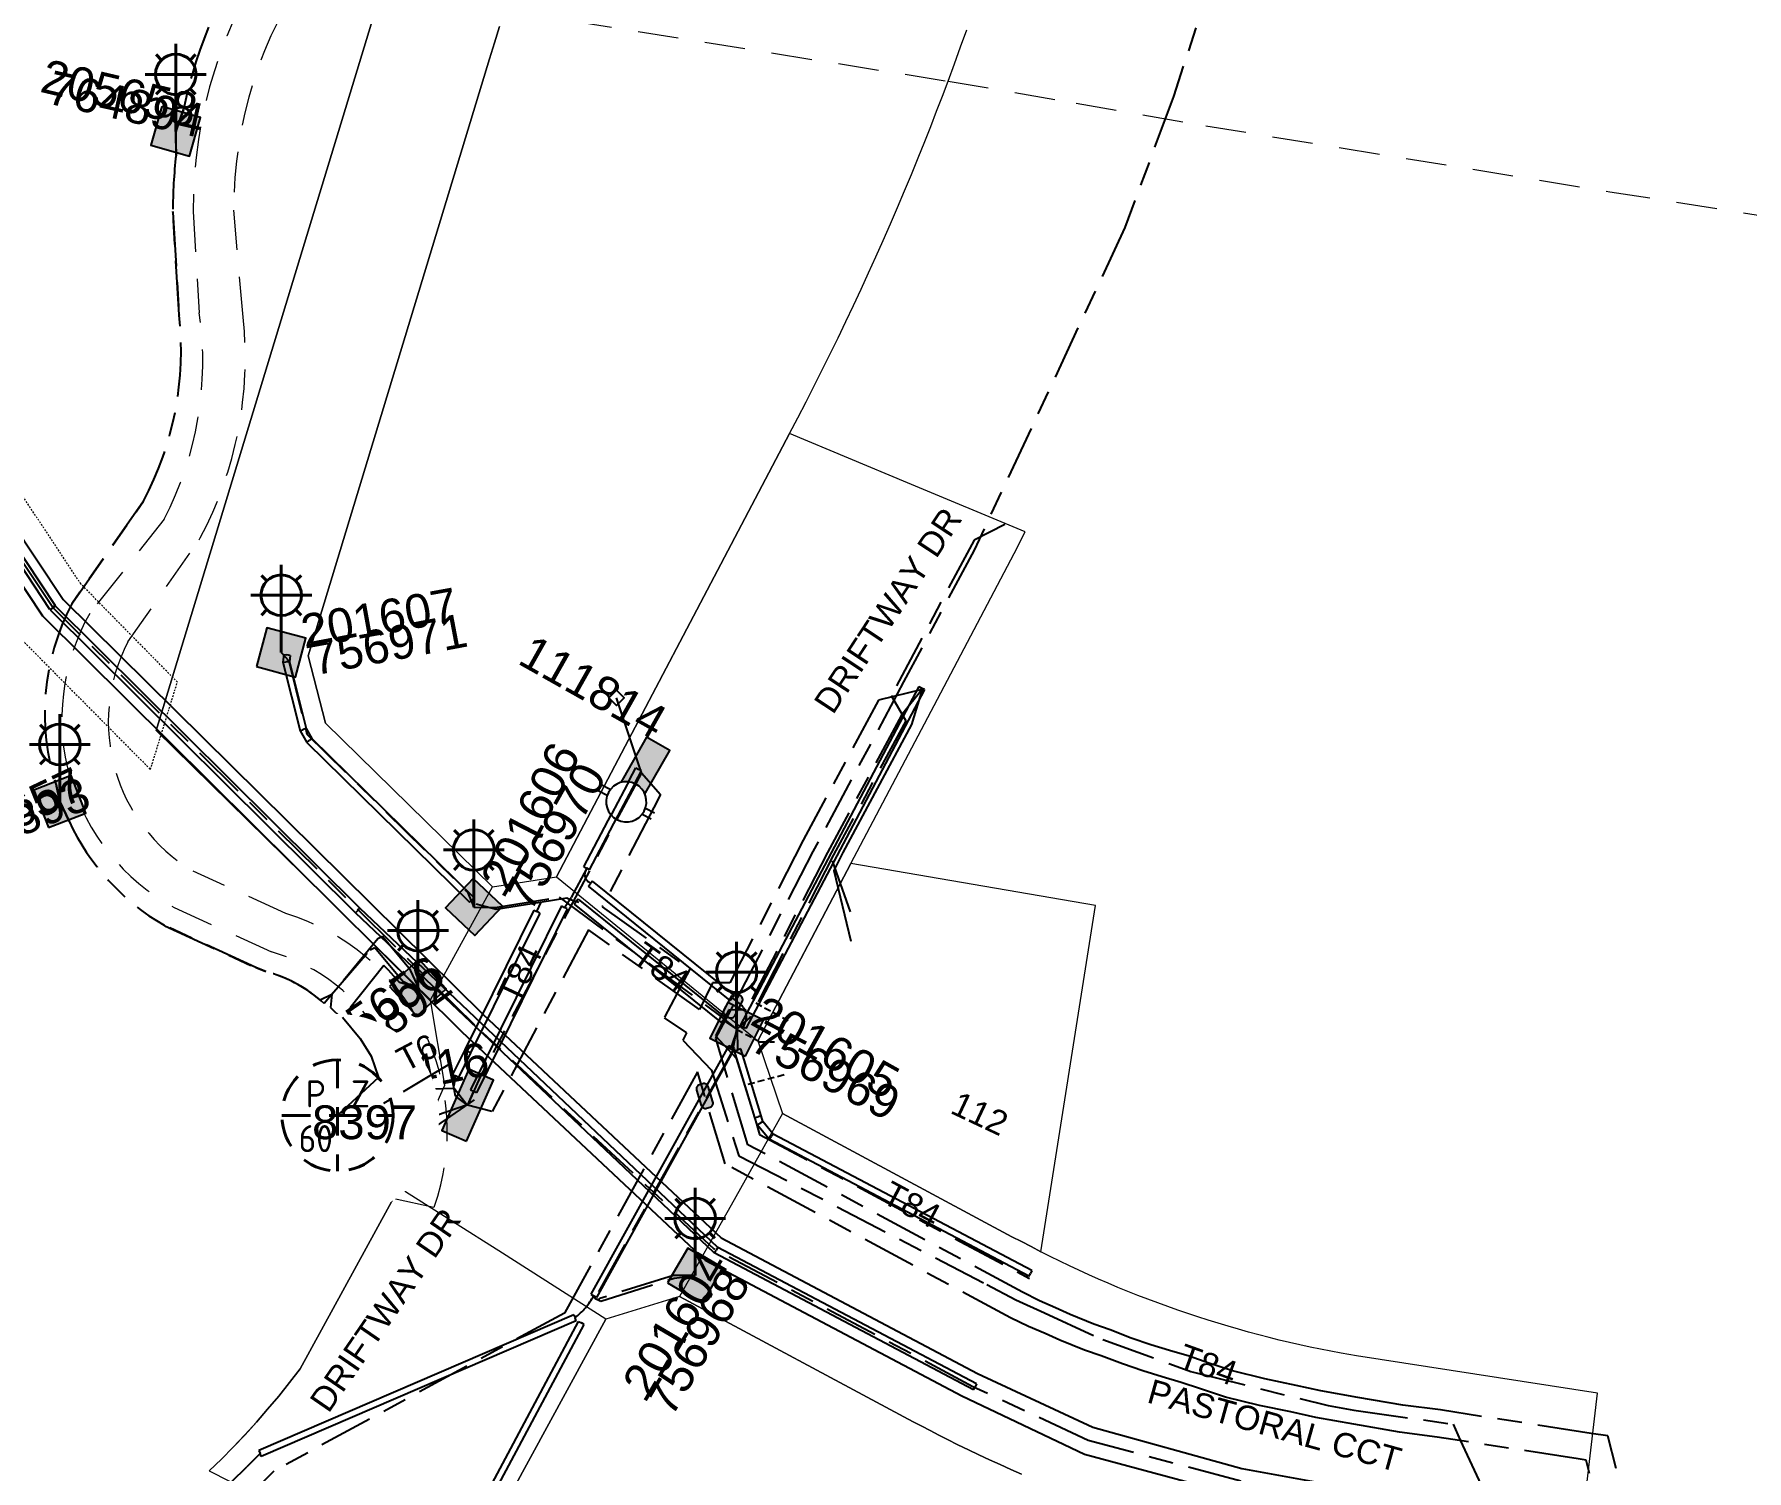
# Model space of a CAD drawing. Header units: metres. Extents: x 307322 to 308805, y 6255611 to 6257083.
# Drawn here: x 308551.3 to 308677.9, y 6256246.1 to 6256352.3 of the extents above; entities that cross this region are included whole.
import ezdxf
from ezdxf.enums import TextEntityAlignment as Align

# ---------------------------------------------------------------- set-up
doc = ezdxf.new("R2010")
doc.units = ezdxf.units.M
for name, pattern in [('Cable Exist UG', [8.2, 4, -1.2, 1.8, -1.2]), ('Dash', [5, 3, -2]), ('DASHED', [0.75, 0.5, -0.25]), ('HIDDEN', [0.375, 0.25, -0.125]), ('HIDDEN2', [0.1875, 0.125, -0.0625])]:
    doc.linetypes.add(name, pattern=pattern)
doc.layers.get('0').update_dxf_attribs({"color": 6})
for name, color, linetype in [('_User_LV_Exist', 7, 'Continuous'), ('Duct_SP_EXT', 7, 'Continuous'), ('Equip_HV_EXT', 7, 'Continuous'), ('Equip_LV_EXT', 7, 'Continuous'), ('Equip_SL_EXT', 7, 'Continuous'), ('Equip_SP_SL_EXT', 7, 'Continuous'), ('Mains_HV_EXT', 7, 'Continuous'), ('Mains_LV_EXT', 7, 'Continuous'), ('Mains_LV_SL_EXT', 7, 'Continuous'), ('Mains_SL_EXT', 7, 'Continuous'), ('Mains_TR_EXT', 7, 'Continuous'), ('Services_SP_EXT', 7, 'Continuous'), ('SupportsUG_SP_LV_EXT', 7, 'Continuous'), ('SupportsUG_SP_LV_SL_EXT', 7, 'Continuous'), ('Trench_SP_EXT', 7, 'Continuous')]:
    doc.layers.add(name, color=color, linetype=linetype)
for name, color, linetype, lineweight in [('Cadastre Buildings_SP_EXT', 9, 'Continuous', 5), ('Cadastre Developer_SP_EXT', 9, 'Continuous', 5), ('Cadastre Easements_SP_EXT', 9, 'Continuous', 5), ('Cadastre Land Parcels_SP_EXT', 9, 'Continuous', 5), ('Cadastre Other Property_SP_EXT', 9, 'HIDDEN', 5), ('Cadastre Roads_SP_EXT', 9, 'Continuous', 5)]:
    doc.layers.add(name, color=color, linetype=linetype, lineweight=lineweight)
doc.layers.add('UNKNOWN_FEATURES', color=1, linetype='DASHED', plot=False)
doc.styles.add('COLUMN_LABEL', font='arial.ttf')
doc.styles.add('iecARIAL', font='arial.ttf', dxfattribs={"height": 2})
doc.styles.add('IESYMBOL1', font='isocp.shx')
doc.styles.add('POLE_LABEL', font='arial.ttf')
doc.styles.add('SLCP_LABEL', font='arial.ttf', dxfattribs={"height": 3.5})
doc.styles.get("Standard").update_dxf_attribs({"font": 'arial.ttf'})
doc.linetypes.add('Cable E UG', pattern='A,6,-0.5,["E",Standard,S=1.7,R=0,X=0.5,Y=-1],-2.9', length=9.4)
doc.linetypes.add('Cable P UG', pattern='A,6,-0.5,["P",Standard,S=1.7,R=0,X=0.5,Y=-1],-2.9', length=9.4)

# ---------------------------------------------------------------- blocks, each defined once
blk = doc.blocks.new('COLUMN_EXT')
blk.add_hatch(color=256).paths.add_polyline_path([(-1.49, 1.48), (-1.49, -1.49), (1.48, -1.49), (1.48, 1.48)])
blk.add_lwpolyline([(-1.49, -1.49), (1.48, -1.49), (1.48, 1.48), (-1.49, 1.48)], close=True)
for tag, height, style, flags, p in [('ASSET_NUM', 2.5, 'COLUMN_LABEL', 8, (2, 2)), ('STRUCTURE_PLANT_NUMBER', 0.2, 'POLE_LABEL', 9, (1.81, 0.03)), ('STREET_CODE', 0.2, 'COLUMN_LABEL', 9, (1.81, -0.2))]:
    blk.add_attdef(tag, text='', height=height, dxfattribs=dict(style=style, flags=flags)).set_placement(p, align=Align.MIDDLE_LEFT)
at = {"flags": 9}
for tag, p in [('COLUMN_TYPE', (1.81, -0.4)), ('OWNED_BY', (1.81, -0.6)), ('STATE', (1.81, -0.8)), ('USAGE', (1.81, -1)), ('LEGEND', (1.81, -1.2)), ('STREETNAME', (1.81, -1.6)), ('SUBURB', (1.81, -1.8)), ('LOCATION', (1.81, -1.4)), ('NOTES', (1.81, -2))]:
    blk.add_attdef(tag, text='', height=0.2, dxfattribs=at).set_placement(p, align=Align.MIDDLE_LEFT)
at = {"flags": 1}
blk.add_attdef('Z', (1.81, -2.35), '', height=0.2, dxfattribs=at)
blk = doc.blocks.new('PILLAR_EXT')
blk.add_hatch(color=256).paths.add_polyline_path([(-2.475, 0.99), (-2.475, -0.99), (2.475, -0.99), (2.475, 0.99)])
blk.add_lwpolyline([(-2.475, -0.99), (2.475, -0.99), (2.475, 0.99), (-2.475, 0.99)], close=True)
at = {"style": 'iecARIAL', "flags": 8}
blk.add_attdef('ASSET_NUM', (1.5, 3.5), '', height=2.5, dxfattribs=at)
for tag, p, flags in [('OWNED_BY', (0, -0.2), 9), ('STATE', (0, -0.4), 9), ('SUPPORT_TYPE', (0, -0.6), 9), ('USAGE', (0, -0.8), 9), ('LEGEND', (0, -1), 9), ('LOCATION', (0, -1.2), 9), ('NOTES', (0, -1.4), 9), ('STREETNAME', (0, -1.8), 9), ('SUBURB', (0, -2), 1), ('PARENT', (0, -1.6), 9)]:
    blk.add_attdef(tag, p, '', height=0.2, dxfattribs=dict(flags=flags))
blk = doc.blocks.new('SL_LANTERN_EXT')
at = {"lineweight": 40}
for p, q in [((0, 1.97), (0, 6.47)), ((-1.46, 5.68), (-1.06, 5.28)), ((1.46, 5.68), (1.06, 5.28)), ((-2.25, 4.22), (2.25, 4.22)), ((-1.46, 2.76), (-1.06, 3.16)), ((0, 0), (0, 2.72)), ((1.46, 2.76), (1.06, 3.16))]:
    blk.add_line(p, q, dxfattribs=at)
blk.add_circle((0, 4.22), 1.5, dxfattribs=at)
at = {"style": 'iecARIAL', "flags": 8}
blk.add_attdef('ASSET_NUM', (1.5, 1.5), '', height=2.5, dxfattribs=at)
for tag, p, height, flags in [('CONSTRUCTED_VOLTAGE', (0.98, -0.65), 0.2, 9), ('CONTROL_TYPE', (0.98, -0.85), 0.2, 9), ('LANTERN_PURPOSE', (0.98, -1.05), 0.2, 9), ('LANTERN_TYPE', (0.98, -1.25), 0.2, 9), ('NO_PHASES', (0.98, -1.45), 0.2, 9), ('LNUMBER', (2.18, -3.25), 2.5, 8), ('OPERATING_VOLTAGE', (0.98, -1.65), 0.2, 9), ('ORIENTATION', (0.98, -1.85), 0.2, 9), ('OWNED_BY', (0.98, -2.05), 0.2, 9), ('STATE', (0.98, -2.25), 0.2, 9), ('USAGE', (0.98, -2.45), 0.2, 9), ('CEXIST', (0.98, -2.65), 0.2, 9), ('CNEW', (0.98, -2.85), 0.2, 9), ('CNUMBER', (0.98, -3.05), 0.2, 9), ('CREMOVE', (0.98, -3.25), 0.2, 9), ('CREPLACE', (0.98, -3.45), 0.2, 9), ('LKINGHEIGHT', (0.98, -3.65), 0.2, 9), ('LBRACKET', (0.98, -3.85), 0.2, 9), ('LBRACKETVOCAB', (0.98, -4.05), 0.2, 9), ('LCATEGORY', (0.98, -4.25), 0.2, 9), ('LCHARGE1', (0.98, -4.45), 0.2, 9), ('LCHARGE1PERCENT', (0.98, -4.65), 0.2, 9), ('LCHARGE2', (0.98, -4.85), 0.2, 9), ('LCHARGE2PERCENT', (0.98, -5.05), 0.2, 9), ('LCHARGE3', (0.98, -5.25), 0.2, 9), ('LCHARGE3PERCENT', (0.98, -5.45), 0.2, 9), ('LEXIST', (0.98, -5.65), 0.2, 9), ('LLAMP', (0.98, -5.85), 0.2, 9), ('LLAMPVOCAB', (0.98, -6.05), 0.2, 9), ('LMAST', (0.98, -6.25), 0.2, 9), ('LMASTVOCAB', (0.98, -6.45), 0.2, 9), ('LNEW', (0.98, -6.65), 0.2, 9), ('LANTNUMBER', (0.98, -6.85), 0.2, 9), ('LOUTREACH', (0.98, -7.25), 0.2, 9), ('LOUTREACHVOCAB', (0.98, -7.45), 0.2, 9), ('LRATECODE', (0.98, -7.65), 0.2, 9), ('LREMOVE', (0.98, -7.85), 0.2, 9), ('LREPLACE', (0.98, -8.05), 0.2, 9), ('LTYPE', (0.98, -8.25), 0.2, 9), ('LTYPEVOCAB', (0.98, -8.45), 0.2, 9), ('LEGEND', (0.98, -8.65), 0.2, 9), ('LOCATION', (0.98, -8.85), 0.2, 9), ('NOTES', (0.98, -9.05), 0.2, 9), ('STREETNAME', (0.98, -9.25), 0.2, 9), ('SUBURB', (0.98, -9.45), 0.2, 1)]:
    blk.add_attdef(tag, p, '', height=height, dxfattribs=dict(flags=flags))
blk = doc.blocks.new('CCP_EXT')
at = {"flags": 9}
for tag, p in [('STATE', (0, -1.8)), ('LEGEND', (0, -1.4)), ('LIFE_SUPPORT', (0, -1.6)), ('NOTES', (0, -2))]:
    blk.add_attdef(tag, text='', height=0.2, dxfattribs=at).set_placement(p, align=Align.MIDDLE_LEFT)
blk.add_wipeout([(0, 0.57), (0.57, 0), (0, -0.57), (-0.57, 0)])
blk.add_lwpolyline([(-0.57, 0), (0, 0.57), (0.57, 0), (0, -0.57), (-0.57, 0)])
at = {"flags": 1}
blk.add_attdef('Z', (0, 0), '', height=0.2, dxfattribs=at)
at = {"flags": 9}
for tag, p in [('CCP_TYPE', (0, 0)), ('CONSTRUCTED_VOLTAGE', (0, -0.2)), ('OPERATING_VOLTAGE', (0, -0.6)), ('ORIENTATION', (0, -0.8)), ('OWNED_BY', (0, -1)), ('NO_PHASES', (0, -0.4)), ('USAGE', (0, -1.2))]:
    blk.add_attdef(tag, text='', height=0.2, dxfattribs=at).set_placement(p, align=Align.MIDDLE_LEFT)
blk = doc.blocks.new('HV_STJ_EXT')
h = blk.add_hatch(color=256)
edge = h.paths.add_edge_path()
edge.add_ellipse((-0.59, 0.13), major_axis=(0.226, 0.226), ratio=1, start_angle=45, end_angle=135)
edge.add_line((-0.91, 0.13), (-0.91, -0.13))
edge.add_ellipse((-0.59, -0.13), major_axis=(0.226, 0.226), ratio=1, start_angle=135, end_angle=225)
edge.add_line((-0.59, -0.45), (0.59, -0.45))
edge.add_ellipse((0.59, -0.13), major_axis=(-0.226, 0.226), ratio=1, start_angle=135, end_angle=225)
edge.add_line((0.91, -0.13), (0.91, 0.13))
edge.add_ellipse((0.59, 0.13), major_axis=(-0.226, 0.226), ratio=1, start_angle=225, end_angle=315)
edge.add_line((0.59, 0.45), (-0.59, 0.45))
blk.add_lwpolyline([(-0.91, 0.13), (-0.91, -0.13, 0.414214), (-0.59, -0.45), (0.59, -0.45, 0.414214), (0.91, -0.13), (0.91, 0.13, 0.414214), (0.59, 0.45), (-0.59, 0.45, 0.414214)], format="xyb", close=True)
for tag, flags, p in [('ORIENTATION', 9, (1.5, 0)), ('Z', 1, (1.5, -0.8)), ('USAGE', 9, (1.5, -0.2)), ('LEGEND', 9, (1.5, -0.4)), ('NOTES', 9, (1.5, -0.6))]:
    blk.add_attdef(tag, text='', height=0.2, dxfattribs=dict(flags=flags)).set_placement(p, align=Align.MIDDLE_LEFT)
blk = doc.blocks.new('LV_UG_LINKS_OPEN_EXT')
for p, q in [((-0.25, 1.47), (-0.25, 2.22)), ((0.25, 1.47), (0.25, 2.22)), ((-0.25, -1.47), (-0.25, -2.22)), ((0.25, -1.47), (0.25, -2.22))]:
    blk.add_line(p, q)
at = {"flags": 9}
for tag, p in [('ACTUAL_STATUS', (0, 0)), ('CONSTRUCTED_VOLTAGE', (0, -0.2)), ('OPERATING_VOLTAGE', (0, -0.6)), ('ORIENTATION', (0, -0.8)), ('STATE', (0, -1)), ('SWITCH_TYPE', (0, -1.2)), ('NO_PHASES', (0, -0.4)), ('USAGE', (0, -1.4)), ('NOTES', (0, -1.6))]:
    blk.add_attdef(tag, text='', height=0.2, dxfattribs=at).set_placement(p, align=Align.MIDDLE_LEFT)
at = {"flags": 1}
blk.add_attdef('Z', (0, 0), '', height=0.2, dxfattribs=at)
blk.add_wipeout([(-0.25, 1.47), (-0.43, 1.43), (-0.61, 1.36), (-0.77, 1.28), (-0.93, 1.17), (-1.07, 1.05), (-1.19, 0.9), (-1.29, 0.75), (-1.38, 0.58), (-1.44, 0.4), (-1.48, 0.22), (-1.49, 0.03), (-1.49, -0.16), (-1.45, -0.34), (-1.4, -0.52), (-1.32, -0.69), (-1.23, -0.85), (-1.11, -1), (-0.98, -1.13), (-0.83, -1.24), (-0.66, -1.34), (-0.49, -1.41), (-0.31, -1.46), (-0.13, -1.49), (0.06, -1.49), (0.25, -1.47), (0.43, -1.43), (0.61, -1.36), (0.77, -1.28), (0.93, -1.17), (1.07, -1.05), (1.19, -0.9), (1.29, -0.75), (1.38, -0.58), (1.44, -0.4), (1.48, -0.22), (1.49, -0.03), (1.49, 0.16), (1.45, 0.34), (1.4, 0.52), (1.32, 0.69), (1.23, 0.85), (1.11, 1), (0.98, 1.13), (0.83, 1.24), (0.66, 1.34), (0.49, 1.41), (0.31, 1.46), (0.13, 1.49), (-0.06, 1.49)])
blk.add_lwpolyline([(0, -1.49, 1), (0, 1.49, 1)], format="xyb", close=True)
blk = doc.blocks.new('SLCP_ZELL_EXT')
blk.add_wipeout([(-0.24, 7.5), (-0.71, 7.47), (-1.17, 7.41), (-1.64, 7.32), (-2.09, 7.21), (-2.54, 7.06), (-2.98, 6.89), (-3.41, 6.69), (-3.82, 6.46), (-4.22, 6.21), (-4.6, 5.93), (-4.96, 5.63), (-5.31, 5.31), (-5.63, 4.96), (-5.93, 4.6), (-6.21, 4.22), (-6.46, 3.82), (-6.69, 3.41), (-6.89, 2.98), (-7.06, 2.54), (-7.21, 2.09), (-7.32, 1.64), (-7.41, 1.17), (-7.47, 0.71), (-7.5, 0.24), (-7.5, -0.24), (-7.47, -0.71), (-7.41, -1.17), (-7.32, -1.64), (-7.21, -2.09), (-7.06, -2.54), (-6.89, -2.98), (-6.69, -3.41), (-6.46, -3.82), (-6.21, -4.22), (-5.93, -4.6), (-5.63, -4.96), (-5.31, -5.31), (-4.96, -5.63), (-4.6, -5.93), (-4.22, -6.21), (-3.82, -6.46), (-3.41, -6.69), (-2.98, -6.89), (-2.54, -7.06), (-2.09, -7.21), (-1.64, -7.32), (-1.17, -7.41), (-0.71, -7.47), (-0.24, -7.5), (0.24, -7.5), (0.71, -7.47), (1.17, -7.41), (1.64, -7.32), (2.09, -7.21), (2.54, -7.06), (2.98, -6.89), (3.41, -6.69), (3.82, -6.46), (4.22, -6.21), (4.6, -5.93), (4.96, -5.63), (5.31, -5.31), (5.63, -4.96), (5.93, -4.6), (6.21, -4.22), (6.46, -3.82), (6.69, -3.41), (6.89, -2.98), (7.06, -2.54), (7.21, -2.09), (7.32, -1.64), (7.41, -1.17), (7.47, -0.71), (7.5, -0.24), (7.5, 0.24), (7.47, 0.71), (7.41, 1.17), (7.32, 1.64), (7.21, 2.09), (7.06, 2.54), (6.89, 2.98), (6.69, 3.41), (6.46, 3.82), (6.21, 4.22), (5.93, 4.6), (5.63, 4.96), (5.31, 5.31), (4.96, 5.63), (4.6, 5.93), (4.22, 6.21), (3.82, 6.46), (3.41, 6.69), (2.98, 6.89), (2.54, 7.06), (2.09, 7.21), (1.64, 7.32), (1.17, 7.41), (0.71, 7.47), (0.24, 7.5)])
at = {"linetype": 'Dash', "lineweight": 40, "ltscale": 0.7}
for p, q in [((0, 4.11), (0, -4.11)), ((-4.11, 0), (4.11, 0))]:
    blk.add_line(p, q, dxfattribs=at)
blk.add_circle((0, 0), 4.11, dxfattribs=at)
at = {"lineweight": 40, "style": 'IESYMBOL1'}
for s, p in [('P', (-1.6, 0)), ('Z', (1.7, 0)), ('60', (-1.61, -3.31))]:
    blk.add_text(s, height=2, dxfattribs=at).set_placement(p, align=Align.BOTTOM_CENTER)
at = {"style": 'SLCP_LABEL'}
for tag, height, flags, p in [('ASSET_NUM', 2.5, 8, (2, 2)), ('STREET_CODE', 0.2, 9, (0, -0.2))]:
    blk.add_attdef(tag, text='', height=height, dxfattribs=dict(at, flags=flags)).set_placement(p, align=Align.MIDDLE_LEFT)
at = {"flags": 1}
blk.add_attdef('Z', (0, 0), '', height=0.2, dxfattribs=at)
at = {"flags": 9}
for tag, p in [('CONSTRUCTED_VOLTAGE', (0, -0.4)), ('CONTROL_TYPE', (0, -0.6)), ('OPERATING_VOLTAGE', (0, -1)), ('ORIENTATION', (0, -1.2)), ('NO_PHASES', (0, -0.8)), ('OWNED_BY', (0, -1.4)), ('STATE', (0, -2)), ('USAGE', (0, -1.6)), ('LOCATION', (0, -1.8)), ('NOTES', (0, -2.2))]:
    blk.add_attdef(tag, text='', height=0.2, dxfattribs=at).set_placement(p, align=Align.MIDDLE_LEFT)

msp = doc.modelspace()

# ---------------------------------------------------------------- linework, layer by layer
at = {"layer": 'Cadastre Buildings_SP_EXT', "linetype": 'Continuous'}
msp.add_lwpolyline([(308624.3, 6256245.83), (308623.5, 6256246.18), (308622.71, 6256246.53), (308621.93, 6256246.89), (308621.14, 6256247.25), (308620.36, 6256247.62), (308619.59, 6256248), (308618.82, 6256248.39), (308618.18, 6256248.71), (308617.54, 6256249.04), (308616.91, 6256249.37), (308616.28, 6256249.7), (308599.01, 6256258.97), (308593.55, 6256257.29), (308582.42, 6256236.84)], dxfattribs=at)
at = {"layer": 'Cadastre Easements_SP_EXT', "linetype": 'Dash'}
msp.add_lwpolyline([(308508.83, 6256366.25), (308577.03, 6256355.45), (308581.55, 6256354.7), (308586.07, 6256354.06), (308618.86, 6256348.81), (308628.34, 6256347.19), (308637.92, 6256345.51), (308667.79, 6256340.64), (308677.67, 6256339.08), (308800.51, 6256319.74), (308804.53, 6256337.33), (308804.53, 6256337.33), (308764.61, 6256343.57), (308736.06, 6256348.01), (308715.67, 6256351.18), (308683.28, 6256356.28), (308670.39, 6256358.15), (308643.28, 6256362.25), (308633.78, 6256363.89), (308624.38, 6256365.43), (308591.56, 6256370.47), (308586.97, 6256371.09), (308582.4, 6256371.82), (308461.19, 6256390.21)], dxfattribs=at)
at = {"layer": 'Cadastre Land Parcels_SP_EXT', "linetype": 'Continuous'}
msp.add_lwpolyline([(308564.24, 6256246.07), (308565.13, 6256246.94), (308566.01, 6256247.83), (308566.87, 6256248.74), (308567.72, 6256249.67), (308568.55, 6256250.63), (308569.37, 6256251.6), (308570.17, 6256252.59), (308570.95, 6256253.6), (308578.28, 6256267), (308581.65, 6256274.58), (308580.6, 6256280.9), (308560.31, 6256300.81), (308576.2, 6256353.02)], dxfattribs=at)
msp.add_lwpolyline([(308629.75, 6256287.87), (308611.68, 6256290.96), (308604.8, 6256277.87), (308606.63, 6256272.48), (308623.58, 6256263.37), (308624.29, 6256263.02), (308625, 6256262.65), (308625.71, 6256262.27), (308629.75, 6256287.87)], close=True, dxfattribs=at)
at = {"layer": 'Cadastre Other Property_SP_EXT', "linetype": 'HIDDEN2'}
msp.add_lwpolyline([(308509.27, 6256366.01), (308509.81, 6256365.66), (308509.81, 6256365.66, -0.111024), (308515.68, 6256359.78), (308515.68, 6256359.78), (308550.1, 6256307.79), (308559.89, 6256297.92), (308561.88, 6256304.38), (308554.75, 6256311.63), (308520.09, 6256363.99), (308520.09, 6256363.99, 0.075203), (308512.49, 6256371.14), (308512.49, 6256371.14), (308509.27, 6256366.01)], format="xyb", close=True, dxfattribs=at)
at = {"layer": 'Cadastre Roads_SP_EXT', "linetype": 'Continuous'}
for points in [[(308576.2, 6256353.02), (308560.31, 6256300.81), (308580.6, 6256280.9), (308582.89, 6256285.07), (308585.18, 6256289.25), (308572.84, 6256301.35), (308571.56, 6256306.32), (308584.95, 6256350.45), (308585.32, 6256351.65), (308585.69, 6256352.86)], [(308665.08, 6256236.43), (308666.87, 6256251.8), (308666.87, 6256251.8), (308657.81, 6256253.21), (308649.05, 6256254.58), (308648.49, 6256254.67), (308647.93, 6256254.77), (308647.16, 6256254.91), (308646.4, 6256255.06), (308645.63, 6256255.22), (308644.87, 6256255.39), (308644.11, 6256255.56), (308643.35, 6256255.74), (308642.59, 6256255.93), (308641.83, 6256256.13), (308641.08, 6256256.33), (308640.33, 6256256.54), (308639.58, 6256256.76), (308638.83, 6256256.98), (308638.08, 6256257.21), (308637.33, 6256257.45), (308636.59, 6256257.7), (308635.84, 6256257.95), (308635.1, 6256258.21), (308634.36, 6256258.48), (308633.62, 6256258.76), (308632.88, 6256259.04), (308632.15, 6256259.34), (308631.42, 6256259.63), (308630.7, 6256259.94), (308629.98, 6256260.25), (308629.26, 6256260.57), (308628.54, 6256260.9), (308627.83, 6256261.23), (308627.12, 6256261.57), (308626.41, 6256261.92), (308625.71, 6256262.27), (308625, 6256262.65), (308624.29, 6256263.02), (308623.58, 6256263.37), (308606.63, 6256272.48), (308602.82, 6256265.72), (308599.01, 6256258.97), (308616.28, 6256249.7), (308616.91, 6256249.37), (308617.54, 6256249.04), (308618.18, 6256248.71), (308618.82, 6256248.39), (308619.59, 6256248), (308620.36, 6256247.62), (308621.14, 6256247.25), (308621.93, 6256246.89), (308622.71, 6256246.53), (308623.5, 6256246.18), (308624.3, 6256245.83)]]:
    msp.add_lwpolyline(points, dxfattribs=at)
msp.add_lwpolyline([(308564.24, 6256246.07), (308573.2, 6256241.52), (308573.33, 6256241.45), (308582.42, 6256236.84), (308593.55, 6256257.29), (308585.91, 6256262.15), (308578.28, 6256267), (308570.95, 6256253.6), (308570.17, 6256252.59), (308569.37, 6256251.6), (308568.55, 6256250.63), (308567.72, 6256249.67), (308566.88, 6256248.74), (308566.01, 6256247.83), (308565.13, 6256246.94), (308564.24, 6256246.07)], close=True, dxfattribs=at)
at = {"layer": 'Duct_SP_EXT'}
for p, q in [((308552.86, 6256310.01), (308525.66, 6256351.14)), ((308552.46, 6256309.74), (308525.26, 6256350.87)), ((308552.46, 6256309.74), (308552.66, 6256309.88)), ((308552.49, 6256309.71), (308552.66, 6256309.88)), ((308575.04, 6256287.32), (308552.49, 6256309.71)), ((308552.83, 6256310.05), (308552.66, 6256309.88)), ((308552.86, 6256310.01), (308552.66, 6256309.88)), ((308575.37, 6256287.67), (308552.83, 6256310.05)), ((308569.74, 6256306.42), (308569.67, 6256305.86)), ((308569.67, 6256305.86), (308569.91, 6256305.88)), ((308569.67, 6256305.86), (308570.95, 6256300.77)), ((308569.74, 6256306.42), (308569.98, 6256306.39)), ((308570.16, 6256305.89), (308569.91, 6256305.88)), ((308570.22, 6256306.36), (308569.98, 6256306.39)), ((308570.22, 6256306.36), (308570.16, 6256305.89)), ((308570.16, 6256305.89), (308571.4, 6256300.96)), ((308616.69, 6256304.05), (308603.49, 6256279)), ((308616.69, 6256304.05), (308616.9, 6256303.94)), ((308617.11, 6256303.83), (308603.92, 6256278.77)), ((308617.11, 6256303.83), (308616.9, 6256303.94)), ((308570.95, 6256300.77), (308571.17, 6256300.87)), ((308570.95, 6256300.77), (308571.44, 6256299.92)), ((308571.4, 6256300.96), (308571.17, 6256300.87)), ((308571.4, 6256300.96), (308571.82, 6256300.22)), ((308571.44, 6256299.92), (308571.63, 6256300.07)), ((308571.44, 6256299.92), (308583.49, 6256288.1)), ((308571.82, 6256300.22), (308571.63, 6256300.07)), ((308571.82, 6256300.22), (308583.83, 6256288.44)), ((308591.93, 6256290.73), (308592.15, 6256290.62)), ((308592.36, 6256290.51), (308592.15, 6256290.62)), ((308592.28, 6256289.29), (308592.43, 6256289.48)), ((308602.76, 6256280.84), (308592.28, 6256289.29)), ((308592.58, 6256289.67), (308592.43, 6256289.48)), ((308603.06, 6256281.22), (308592.58, 6256289.67)), ((308575.37, 6256287.67), (308575.21, 6256287.49)), ((308583.49, 6256288.1), (308583.66, 6256288.27)), ((308590.28, 6256287.83), (308583.56, 6256274.23)), ((308583.83, 6256288.44), (308583.66, 6256288.27)), ((308590.71, 6256287.61), (308583.99, 6256274.02)), ((308590.28, 6256287.83), (308590.5, 6256287.72)), ((308590.71, 6256287.61), (308590.5, 6256287.72)), ((308591.21, 6256287.97), (308591.36, 6256288.16)), ((308591.21, 6256287.97), (308602.08, 6256279.21)), ((308591.51, 6256288.34), (308591.36, 6256288.16)), ((308591.51, 6256288.34), (308602.38, 6256279.59)), ((308575.04, 6256287.32), (308575.21, 6256287.49)), ((308588.24, 6256287.52), (308583.13, 6256277.19)), ((308588.67, 6256287.31), (308583.56, 6256276.97)), ((308588.24, 6256287.52), (308588.45, 6256287.42)), ((308588.67, 6256287.31), (308588.45, 6256287.42)), ((308602.76, 6256280.84), (308602.91, 6256281.03)), ((308603.06, 6256281.22), (308602.91, 6256281.03)), ((308602.08, 6256279.21), (308602.23, 6256279.4)), ((308602.38, 6256279.59), (308602.23, 6256279.4)), ((308603.49, 6256279), (308603.7, 6256278.89)), ((308603.92, 6256278.77), (308603.7, 6256278.89)), ((308602.65, 6256277.52), (308592.44, 6256259.12)), ((308602.65, 6256277.52), (308602.86, 6256277.4)), ((308583.13, 6256277.19), (308582.23, 6256275.37)), ((308583.56, 6256276.97), (308582.66, 6256275.16)), ((308583.13, 6256277.19), (308583.34, 6256277.08)), ((308583.56, 6256276.97), (308583.34, 6256277.08)), ((308603.07, 6256277.29), (308592.86, 6256258.89)), ((308603.07, 6256277.29), (308602.86, 6256277.4)), ((308603.08, 6256277.13), (308603.31, 6256277.2)), ((308604.58, 6256272.18), (308603.08, 6256277.13)), ((308603.54, 6256277.27), (308603.31, 6256277.2)), ((308605.04, 6256272.32), (308603.54, 6256277.27)), ((308582.23, 6256275.37), (308582.44, 6256275.27)), ((308582.66, 6256275.16), (308582.44, 6256275.27)), ((308583.56, 6256274.23), (308583.78, 6256274.13)), ((308583.99, 6256274.02), (308583.78, 6256274.13)), ((308604.58, 6256272.18), (308604.81, 6256272.25)), ((308604.74, 6256271.66), (308604.58, 6256272.18)), ((308604.74, 6256271.66), (308604.96, 6256271.78)), ((308605.63, 6256270.58), (308604.74, 6256271.66)), ((308605.04, 6256272.32), (308604.81, 6256272.25)), ((308605.17, 6256271.89), (308604.96, 6256271.78)), ((308605.17, 6256271.89), (308605.04, 6256272.32)), ((308605.94, 6256270.96), (308605.17, 6256271.89)), ((308605.63, 6256270.58), (308605.79, 6256270.77)), ((308624.84, 6256260.45), (308605.63, 6256270.58)), ((308605.94, 6256270.96), (308605.79, 6256270.77)), ((308625.06, 6256260.87), (308605.94, 6256270.96)), ((308601.57, 6256262.19), (308601.71, 6256262.38)), ((308601.85, 6256262.58), (308601.71, 6256262.38)), ((308620.97, 6256252.49), (308601.85, 6256262.58)), ((308620.75, 6256252.06), (308601.57, 6256262.19)), ((308624.84, 6256260.45), (308624.95, 6256260.66)), ((308625.06, 6256260.87), (308624.95, 6256260.66)), ((308592.44, 6256259.12), (308592.65, 6256259.01)), ((308592.86, 6256258.89), (308592.65, 6256259.01)), ((308591.18, 6256257.61), (308567.89, 6256247.58)), ((308591.18, 6256257.61), (308591.28, 6256257.39)), ((308591.37, 6256257.17), (308591.28, 6256257.39)), ((308591.37, 6256257.17), (308568.08, 6256247.14)), ((308581.85, 6256238.98), (308591.54, 6256257.11)), ((308582.27, 6256238.75), (308591.96, 6256256.89)), ((308591.54, 6256257.11), (308591.75, 6256257)), ((308591.96, 6256256.89), (308591.75, 6256257)), ((308620.75, 6256252.06), (308620.86, 6256252.27)), ((308620.97, 6256252.49), (308620.86, 6256252.27)), ((308567.89, 6256247.58), (308567.99, 6256247.36)), ((308568.08, 6256247.14), (308567.99, 6256247.36))]:
    msp.add_line(p, q, dxfattribs=at)
at = {"layer": 'Mains_HV_EXT', "linetype": 'Cable Exist UG'}
for points in [[(308645.27, 6256441.95), (308645.99, 6256437.26), (308645.99, 6256437.26), (308647.29, 6256428.4), (308648.02, 6256423.05), (308648.45, 6256417.67), (308648.51, 6256410.23), (308648.21, 6256404.41), (308647.57, 6256403.69), (308647.31, 6256402.16), (308647.99, 6256400.44), (308645.89, 6256387.13), (308643.38, 6256374.83), (308642.31, 6256370.41), (308642.31, 6256370.41), (308638.81, 6256357.7), (308635.52, 6256347.68), (308631.94, 6256337.99), (308620.79, 6256314.14), (308620.79, 6256314.14), (308615.57, 6256304.39), (308608.87, 6256291.87), (308602.97, 6256280.45)], [(308670.25, 6256238.3), (308667.64, 6256248.66), (308666.41, 6256248.83), (308666.41, 6256248.83), (308655.26, 6256250.57), (308652.49, 6256250.93), (308649.15, 6256251.5), (308646.41, 6256251.98), (308644.59, 6256252.39), (308642.28, 6256252.87), (308639.9, 6256253.46), (308638.14, 6256254.04), (308636.69, 6256254.54), (308635.23, 6256254.96), (308633.86, 6256255.39), (308632.41, 6256255.89), (308630.84, 6256256.49), (308629.64, 6256256.92), (308627.88, 6256257.63), (308626.81, 6256258.11), (308625.62, 6256258.65), (308624.37, 6256259.28), (308604.06, 6256270.18), (308602.06, 6256276.81), (308601.7, 6256278.05), (308602.97, 6256280.45)], [(308668.31, 6256237.92), (308666.03, 6256246.85), (308665.44, 6256246.95), (308655.03, 6256248.57), (308652.25, 6256248.94), (308648.86, 6256249.51), (308646.06, 6256250.01), (308644.21, 6256250.42), (308641.88, 6256250.9), (308639.37, 6256251.51), (308637.52, 6256252.12), (308636.1, 6256252.61), (308634.68, 6256253.02), (308633.27, 6256253.46), (308631.77, 6256253.97), (308630.18, 6256254.56), (308628.95, 6256255), (308627.13, 6256255.74), (308626.03, 6256256.22), (308624.82, 6256256.74), (308623.47, 6256257.37), (308602.37, 6256268.76), (308600.87, 6256273.78)]]:
    msp.add_lwpolyline(points, dxfattribs=at)
at = {"layer": 'Mains_LV_EXT', "linetype": 'Cable Exist UG'}
msp.add_lwpolyline([(308617.02, 6256303.93), (308615.43, 6256301.93), (308609.95, 6256291.79), (308603.94, 6256280.13), (308602.66, 6256280.14), (308601.66, 6256278.24), (308603.2, 6256276.59), (308604.92, 6256270.94), (308604.92, 6256270.94), (308624.87, 6256260.3)], dxfattribs=at)
at = {"layer": 'Mains_SL_EXT', "linetype": 'Cable Exist UG'}
for points in [[(308561.76, 6256345.09), (308562.32, 6256346.72), (308562.32, 6256346.72, -0.102461), (308568.11, 6256359.97), (308568.11, 6256359.97), (308573.5, 6256368.51), (308573.51, 6256368.52), (308573.51, 6256368.52, 0.130334), (308579.87, 6256387.6), (308579.87, 6256387.6), (308579.87, 6256387.66), (308580.09, 6256389.24), (308580.22, 6256390.74)], [(308553.19, 6256295.55), (308552.93, 6256296.68), (308552.93, 6256296.68, -0.203465), (308554.08, 6256310.17), (308554.08, 6256310.17), (308554.12, 6256310.25), (308559.37, 6256317.75), (308559.37, 6256317.75, 0.151082), (308562.01, 6256331.51), (308562.01, 6256331.51), (308562.01, 6256331.54), (308561.55, 6256339.13), (308561.55, 6256339.17), (308561.55, 6256339.17, -0.029379), (308561.78, 6256343.35), (308561.78, 6256343.35), (308561.76, 6256345.09)], [(308579.79, 6256281.66), (308579.11, 6256283.09), (308577.05, 6256285.57), (308576.7, 6256285.41), (308572.74, 6256280.62), (308572.74, 6256280.62, 0.12056), (308568.43, 6256282.98), (308568.43, 6256282.98), (308567.67, 6256283.27), (308560.96, 6256286.37), (308560.9, 6256286.4), (308560.9, 6256286.4, -0.154089), (308553.87, 6256294.11), (308553.87, 6256294.11), (308553.19, 6256295.55)]]:
    msp.add_lwpolyline(points, format="xyb", dxfattribs=at)
for points in [[(308623.06, 6256316.03), (308620.78, 6256314.87), (308620.78, 6256314.87), (308614.66, 6256303.38), (308615.74, 6256301.53), (308615.74, 6256301.53), (308610.4, 6256291.6), (308604.21, 6256279.58), (308603.23, 6256278.72)], [(308569.56, 6256306.58), (308570.11, 6256305.95), (308570.11, 6256305.95), (308571.46, 6256300.54), (308583.34, 6256288.84), (308583.8, 6256287.75)], [(308583.8, 6256287.75), (308585.38, 6256287.73), (308585.38, 6256287.73), (308590.11, 6256288.47), (308602.07, 6256279.65), (308603.23, 6256278.72)], [(308603.23, 6256278.72), (308602.93, 6256277.12), (308592.75, 6256258.84), (308593.18, 6256258.62), (308593.18, 6256258.62), (308598.61, 6256260.31), (308600.16, 6256260.51)]]:
    msp.add_lwpolyline(points, dxfattribs=at)
at = {"layer": 'Services_SP_EXT'}
msp.add_lwpolyline([(308616.95, 6256303.83), (308616.15, 6256301.25), (308616.15, 6256301.25), (308611.09, 6256291.79), (308610.41, 6256290.46), (308611.66, 6256285.22)], dxfattribs=at)
at = {"layer": 'Trench_SP_EXT', "linetype": 'Cable Exist UG'}
for points in [[(308580.22, 6256390.74), (308580.15, 6256389.93), (308580.15, 6256389.93), (308580.09, 6256389.24), (308579.87, 6256387.66), (308579.87, 6256387.6), (308579.87, 6256387.6, -0.130334), (308573.51, 6256368.52), (308573.51, 6256368.52), (308573.5, 6256368.51), (308568.11, 6256359.97), (308568.11, 6256359.97, 0.102462), (308562.32, 6256346.72), (308562.32, 6256346.72), (308562.08, 6256346.03), (308561.76, 6256345.09)], [(308561.76, 6256345.09), (308561.77, 6256344.25), (308561.77, 6256344.25), (308561.78, 6256343.35), (308561.78, 6256343.35, 0.029379), (308561.55, 6256339.17), (308561.55, 6256339.17), (308561.55, 6256339.13), (308562.01, 6256331.54), (308562.01, 6256331.51), (308562.01, 6256331.51, -0.151082), (308559.37, 6256317.75), (308559.37, 6256317.75), (308554.12, 6256310.25), (308554.08, 6256310.17), (308554.08, 6256310.17, 0.203466), (308552.93, 6256296.68), (308552.93, 6256296.68), (308553.02, 6256296.27), (308553.19, 6256295.55)], [(308553.19, 6256295.55), (308553.87, 6256294.11), (308553.87, 6256294.11, 0.154086), (308560.9, 6256286.4), (308560.9, 6256286.4), (308560.96, 6256286.37), (308567.67, 6256283.27), (308568.43, 6256282.98), (308568.43, 6256282.98, -0.111547), (308572.43, 6256280.89), (308572.43, 6256280.89), (308573.31, 6256281.31), (308576.13, 6256284.59), (308576.48, 6256284.75), (308578.54, 6256282.27), (308579.79, 6256281.66)], [(308592.15, 6256290.62), (308592.07, 6256290.47), (308592.07, 6256290.47, 0.358456), (308592.24, 6256289.63), (308592.24, 6256289.63), (308592.43, 6256289.48)], [(308602.91, 6256281.03), (308603.53, 6256280.53), (308603.53, 6256280.53, -0.35859), (308603.82, 6256279.11), (308603.82, 6256279.11), (308603.7, 6256278.89)], [(308600.16, 6256260.51), (308598.56, 6256260.51), (308598.56, 6256260.51), (308593.12, 6256258.81), (308593.12, 6256258.81, -0.56896), (308592.65, 6256259.01)], [(308591.28, 6256257.39, 0.105572), (308592.65, 6256259.01)], [(308567.99, 6256247.36), (308567.02, 6256246.36), (308567.02, 6256246.36, -0.114146), (308545.03, 6256232.58), (308545.03, 6256232.58), (308545.02, 6256232.57), (308545.02, 6256232.57, -0.009702), (308543.28, 6256232.02)]]:
    msp.add_lwpolyline(points, format="xyb", dxfattribs=at)
for points in [[(308592.15, 6256290.62), (308591, 6256288.45)], [(308611.64, 6256287.39), (308610.26, 6256291.34)], [(308588.71, 6256288.09), (308585.44, 6256287.57), (308583.97, 6256287.97)], [(308588.45, 6256287.42), (308588.78, 6256288.1)], [(308590.88, 6256288.32), (308590.68, 6256288.4), (308588.71, 6256288.09)], [(308590.5, 6256287.72), (308591, 6256288.45)], [(308591.57, 6256288.08), (308590.88, 6256288.32)], [(308602.23, 6256279.4), (308603.23, 6256278.72)], [(308602.86, 6256277.4), (308603.29, 6256278.69)], [(308603.31, 6256277.2), (308603.29, 6256278.69)], [(308582.44, 6256275.27), (308582.32, 6256274.53)], [(308583.78, 6256274.13), (308583.33, 6256273.13)]]:
    msp.add_lwpolyline(points, dxfattribs=at)
at = {"layer": 'UNKNOWN_FEATURES'}
for points in [[(308604.64, 6256280.67), (308607.03, 6256279.37)], [(308603.23, 6256278.72), (308604.94, 6256277.79), (308606.04, 6256277.78)], [(308604.08, 6256274.65), (308606.76, 6256275.37)], [(308571.02, 6256274.89), (308575.48, 6256274.89), (308575.48, 6256272.78), (308571.02, 6256272.77), (308571.02, 6256274.88)]]:
    msp.add_lwpolyline(points, dxfattribs=at)

# ---------------------------------------------------------------- block references
at = {"layer": 'Equip_HV_EXT'}
for p, rotation in [((308602.97, 6256280.45), 241.6643690428647), ((308600.87, 6256273.78), 287.0263695630859)]:
    msp.add_blockref('HV_STJ_EXT', p, dxfattribs=dict(at, rotation=rotation))
at = {"layer": 'Equip_SP_SL_EXT'}
ref = msp.add_blockref('SL_LANTERN_EXT', (308561.76, 6256345.09), dxfattribs=at)
ref.add_attrib('ASSET_NUM', '205658', dxfattribs={"layer": '0', "height": 2.5, "rotation": 346.7595, "style": 'iecARIAL'}).set_placement((308563.26, 6256346.59), align=Align.MIDDLE_RIGHT)
ref = msp.add_blockref('SL_LANTERN_EXT', (308569.56, 6256306.58), dxfattribs=at)
ref.add_attrib('ASSET_NUM', '201607', dxfattribs={"layer": '0', "height": 2.5, "rotation": 10.3048, "style": 'iecARIAL'}).set_placement((308571.06, 6256308.08), align=Align.MIDDLE_LEFT)
ref = msp.add_blockref('SL_LANTERN_EXT', (308553.19, 6256295.55), dxfattribs=at)
ref.add_attrib('ASSET_NUM', '205657', dxfattribs={"layer": '0', "height": 2.5, "rotation": 25.3202, "style": 'iecARIAL'}).set_placement((308554.69, 6256297.05), align=Align.MIDDLE_RIGHT)
ref = msp.add_blockref('SL_LANTERN_EXT', (308583.8, 6256287.75), dxfattribs=at)
ref.add_attrib('ASSET_NUM', '201606', dxfattribs={"layer": '0', "height": 2.5, "rotation": 62.7932, "style": 'iecARIAL'}).set_placement((308585.3, 6256289.25), align=Align.MIDDLE_LEFT)
ref = msp.add_blockref('SL_LANTERN_EXT', (308579.67, 6256281.79), dxfattribs=at)
ref.add_attrib('ASSET_NUM', '205656', dxfattribs={"layer": '0', "height": 2.5, "rotation": 34.4502, "style": 'iecARIAL'}).set_placement((308581.17, 6256283.29), align=Align.MIDDLE_RIGHT)
ref = msp.add_blockref('SL_LANTERN_EXT', (308603.23, 6256278.72), dxfattribs=at)
ref.add_attrib('ASSET_NUM', '201605', dxfattribs={"layer": '0', "height": 2.5, "rotation": 330.8872, "style": 'iecARIAL'}).set_placement((308604.73, 6256280.22), align=Align.MIDDLE_LEFT)
ref = msp.add_blockref('SL_LANTERN_EXT', (308600.16, 6256260.51), dxfattribs=at)
ref.add_attrib('ASSET_NUM', '201604', dxfattribs={"layer": '0', "height": 2.5, "rotation": 59.4794, "style": 'iecARIAL'}).set_placement((308601.66, 6256262.01), align=Align.MIDDLE_RIGHT)
at = {"layer": 'SupportsUG_SP_LV_EXT'}
ref = msp.add_blockref('PILLAR_EXT', (308596.2, 6256297.67), dxfattribs=dict(at, rotation=60.3194492797271))
ref.add_attrib('ASSET_NUM', '111814', dxfattribs={"layer": '0', "height": 2.5, "rotation": 330.6013, "style": 'iecARIAL'}).set_placement((308597.7, 6256301.17), align=Align.MIDDLE_RIGHT)
ref = msp.add_blockref('PILLAR_EXT', (308583.34, 6256273.1), dxfattribs=dict(at, rotation=66.14379264600618))
ref.add_attrib('ASSET_NUM', '99416', dxfattribs={"layer": '0', "height": 2.5, "rotation": 11.7386, "style": 'iecARIAL'}).set_placement((308584.84, 6256276.6), align=Align.MIDDLE_RIGHT)
at = {"layer": 'SupportsUG_SP_LV_SL_EXT'}
ref = msp.add_blockref('COLUMN_EXT', (308561.76, 6256345.09), dxfattribs=dict(at, rotation=254.054604167793))
ref.add_attrib('ASSET_NUM', '764894', dxfattribs={"layer": '0', "height": 2.5, "rotation": 347.2392, "style": 'COLUMN_LABEL'}).set_placement((308563.76, 6256345.84), align=Align.MIDDLE_RIGHT)
ref = msp.add_blockref('COLUMN_EXT', (308569.56, 6256306.58), dxfattribs=dict(at, rotation=345.0416760407678))
ref.add_attrib('ASSET_NUM', '756971', dxfattribs={"layer": '0', "height": 2.5, "rotation": 10.7319, "style": 'COLUMN_LABEL'}).set_placement((308571.56, 6256307.33), align=Align.TOP_LEFT)
ref = msp.add_blockref('COLUMN_EXT', (308583.8, 6256287.75), dxfattribs=dict(at, rotation=136.627251494053))
ref.add_attrib('ASSET_NUM', '756970', dxfattribs={"layer": '0', "height": 2.5, "rotation": 60.7386, "style": 'COLUMN_LABEL'}).set_placement((308585.8, 6256288.5), align=Align.TOP_LEFT)
ref = msp.add_blockref('COLUMN_EXT', (308553.19, 6256295.55), dxfattribs=dict(at, rotation=21.30486492611344))
ref.add_attrib('ASSET_NUM', '764893', dxfattribs={"layer": '0', "height": 2.5, "rotation": 22.3049, "style": 'COLUMN_LABEL'}).set_placement((308555.19, 6256296.3), align=Align.MIDDLE_RIGHT)
ref = msp.add_blockref('COLUMN_EXT', (308579.67, 6256281.79), dxfattribs=dict(at, rotation=312.8776795768338))
ref.add_attrib('ASSET_NUM', '764892', dxfattribs={"layer": '0', "height": 2.5, "rotation": 35.8868, "style": 'COLUMN_LABEL'}).set_placement((308581.67, 6256282.54), align=Align.MIDDLE_RIGHT)
ref = msp.add_blockref('COLUMN_EXT', (308603.23, 6256278.72), dxfattribs=dict(at, rotation=63.43719278618595))
ref.add_attrib('ASSET_NUM', '756969', dxfattribs={"layer": '0', "height": 2.5, "rotation": 332.5235, "style": 'COLUMN_LABEL'}).set_placement((308605.23, 6256279.47), align=Align.TOP_LEFT)
ref = msp.add_blockref('COLUMN_EXT', (308600.16, 6256260.51), dxfattribs=dict(at, rotation=329.6574916244829))
ref.add_attrib('ASSET_NUM', '756968', dxfattribs={"layer": '0', "height": 2.5, "rotation": 59.6209, "style": 'COLUMN_LABEL'}).set_placement((308602.16, 6256261.26), align=Align.TOP_RIGHT)

# ---------------------------------------------------------------- texts
at = {"layer": '_User_LV_Exist'}
for rotation, p in [(324.3839, (308595.39, 6256283.82)), (64.9128, (308587.08, 6256280.46)), (331.8151, (308613.84, 6256265.98)), (340.1618, (308635.74, 6256253.81))]:
    msp.add_text('T84', height=1.8, rotation=rotation, dxfattribs=at).set_placement(p)
at = {"layer": 'Cadastre Land Parcels_SP_EXT'}
msp.add_text('112', height=1.8, rotation=334.833, dxfattribs=at).set_placement((308618.93, 6256272.56))
at = {"layer": 'Cadastre Roads_SP_EXT'}
for s, rotation, p in [('DRIFTWAY DR', 56.531, (308610.35, 6256301.91)), ('DRIFTWAY DR', 55.5097, (308573.05, 6256250.26)), ('PASTORAL CCT', 344.3891, (308633.48, 6256251.15))]:
    msp.add_text(s, height=1.8, rotation=rotation, dxfattribs=at).set_placement(p)

# ---------------------------------------------------------------- next in the draw order: block references
at = {"layer": 'Services_SP_EXT'}
msp.add_blockref('CCP_EXT', (308594.35, 6256303.22), dxfattribs=at)
for p, rotation in [((308577.12, 6256273.23), 103.7123823741601), ((308578.26, 6256269.65), 34.3750381253577)]:
    msp.add_blockref('CCP_EXT', p, dxfattribs=dict(at, rotation=rotation))

# ---------------------------------------------------------------- next in the draw order: linework, layer by layer
at = {"layer": 'Cadastre Buildings_SP_EXT', "linetype": 'Continuous'}
msp.add_lwpolyline([(308585.69, 6256352.86), (308585.32, 6256351.65), (308584.95, 6256350.45), (308571.56, 6256306.32), (308572.84, 6256301.35), (308585.18, 6256289.25), (308589.9, 6256289.99), (308589.9, 6256289.99), (308607.13, 6256322.76), (308607.75, 6256323.93), (308608.36, 6256325.1), (308608.96, 6256326.28), (308609.56, 6256327.46), (308610.15, 6256328.65), (308610.73, 6256329.84), (308611.3, 6256331.03), (308611.87, 6256332.23), (308612.43, 6256333.42), (308612.98, 6256334.63), (308613.53, 6256335.83), (308614.07, 6256337.04), (308614.6, 6256338.26), (308615.12, 6256339.47), (308615.64, 6256340.69), (308616.15, 6256341.91), (308616.65, 6256343.14), (308617.14, 6256344.36), (308617.58, 6256345.47), (308618.01, 6256346.58), (308618.44, 6256347.7), (308618.86, 6256348.81), (308619.33, 6256350.08), (308619.79, 6256351.34), (308620.25, 6256352.61)], dxfattribs=at)
at = {"layer": 'Cadastre Developer_SP_EXT', "linetype": 'Dash'}
msp.add_lwpolyline([(308569.36, 6256359.14, 0.157004), (308563.05, 6256339.18), (308563.05, 6256339.18), (308563.5, 6256331.67), (308563.5, 6256331.67, -0.157064), (308560.91, 6256316.44), (308560.91, 6256316.44), (308555.4, 6256309.46), (308555.4, 6256309.46, 0.420441), (308561.65, 6256287.72), (308561.65, 6256287.72), (308568.84, 6256284.43), (308568.84, 6256284.43, -0.402915), (308578.45, 6256267.86), (308578.45, 6256267.86), (308577.91, 6256266.21), (308580.87, 6256265.56), (308580.87, 6256265.56, 0.427954), (308569.9, 6256287.27), (308569.9, 6256287.27), (308563.05, 6256290.41), (308563.05, 6256290.41, -0.397582), (308558.22, 6256307.35), (308558.22, 6256307.35), (308563.49, 6256314.9), (308563.57, 6256315.05), (308563.57, 6256315.05, 0.150569), (308566.74, 6256331.36), (308566.74, 6256331.36), (308566.05, 6256339.27), (308566.05, 6256339.27, -0.156344), (308571.8, 6256357.4)], format="xyb", dxfattribs=at)
at = {"layer": 'Cadastre Roads_SP_EXT', "linetype": 'Continuous'}
msp.add_lwpolyline([(308589.9, 6256289.99), (308597.35, 6256283.93), (308604.8, 6256277.87), (308611.68, 6256290.96), (308618.09, 6256303.13), (308623.74, 6256313.9), (308624.57, 6256315.48), (308615.85, 6256319.12), (308607.13, 6256322.76), (308589.9, 6256289.99)], close=True, dxfattribs=at)
at = {"layer": 'Duct_SP_EXT'}
for p, q in [((308601.85, 6256262.58), (308575.37, 6256287.67)), ((308601.57, 6256262.19), (308575.04, 6256287.32))]:
    msp.add_line(p, q, dxfattribs=at)
at = {"layer": 'Mains_HV_EXT', "linetype": 'Cable P UG'}
msp.add_lwpolyline([(308461.93, 6256381.85), (308463.42, 6256383.22), (308473.7, 6256382.18), (308503.52, 6256373.65), (308503.52, 6256373.65, -0.14293), (308519.16, 6256362.12), (308519.16, 6256362.12), (308553.44, 6256310.48), (308584.48, 6256279.81), (308602.09, 6256263.3), (308621.03, 6256253.27), (308629.56, 6256249.29), (308640.59, 6256246.25), (308652.25, 6256244.13), (308679.63, 6256239.97), (308684.44, 6256238.94), (308771.11, 6256225.18), (308771.11, 6256225.18, -0.427068), (308781.14, 6256212.43), (308781.14, 6256212.43), (308771.72, 6256177.55), (308766.72, 6256174.2)], format="xyb", dxfattribs=at)
at = {"layer": 'Services_SP_EXT'}
msp.add_lwpolyline([(308583.83, 6256273.5), (308578.26, 6256269.65)], dxfattribs=at)
at = {"layer": 'Trench_SP_EXT', "linetype": 'Cable Exist UG'}
for points in [[(308573.31, 6256281.31), (308573.2, 6256280.32), (308574.82, 6256278.74), (308576.01, 6256277.05), (308576.67, 6256275.41), (308575.63, 6256274.11)], [(308583.28, 6256273.12), (308582.34, 6256274.34), (308575.63, 6256274.11)], [(308583.33, 6256273.13), (308577.08, 6256270.99)]]:
    msp.add_lwpolyline(points, dxfattribs=at)

# ---------------------------------------------------------------- next in the draw order: block references
at = {"layer": 'Equip_LV_EXT', "rotation": 62.20087048925522}
msp.add_blockref('LV_UG_LINKS_OPEN_EXT', (308595.07, 6256295.53), dxfattribs=at)

# ---------------------------------------------------------------- next in the draw order: linework, layer by layer
at = {"layer": 'Duct_SP_EXT'}
for p, q in [((308591.93, 6256290.73), (308595.78, 6256298.04)), ((308592.36, 6256290.51), (308596.2, 6256297.81)), ((308595.78, 6256298.04), (308595.99, 6256297.93)), ((308596.2, 6256297.81), (308595.99, 6256297.93))]:
    msp.add_line(p, q, dxfattribs=at)
at = {"layer": 'Mains_HV_EXT', "linetype": 'Cable E UG'}
msp.add_lwpolyline([(308461.93, 6256381.85), (308463.75, 6256381.16), (308473.09, 6256380.32), (308502.87, 6256371.78), (308502.87, 6256371.78, -0.149916), (308517.5, 6256361.23), (308517.5, 6256361.23), (308551.91, 6256309.29), (308582.91, 6256278.52), (308582.91, 6256278.52), (308600.9, 6256261.65), (308619.87, 6256251.62), (308628.94, 6256247.3), (308640.22, 6256244.28)], format="xyb", dxfattribs=at)
at = {"layer": 'Mains_LV_EXT', "linetype": 'Cable Exist UG'}
for points in [[(308616.95, 6256303.83), (308613.71, 6256303.04), (308613.71, 6256303.04), (308608.16, 6256292.69), (308602.73, 6256282.14), (308601.45, 6256282.16), (308600.49, 6256280.17), (308592.27, 6256286.06), (308585.14, 6256272.63), (308583.34, 6256273.1)], [(308596.2, 6256297.67), (308584.37, 6256275.41), (308584.37, 6256275.41), (308583.34, 6256273.1)], [(308596.2, 6256297.67), (308597.59, 6256296.08), (308597.59, 6256296.08), (308597.11, 6256295.12), (308597.11, 6256295.12), (308593.28, 6256287.76), (308599.76, 6256283.16), (308599.76, 6256283.16), (308597.88, 6256279.57), (308599.51, 6256278.44), (308599.24, 6256277.91), (308601.37, 6256275.69), (308603.38, 6256269.37), (308621.72, 6256259.84), (308623.87, 6256258.72), (308625.98, 6256257.75), (308625.98, 6256257.75), (308630.3, 6256255.77), (308636.92, 6256253.38), (308646.97, 6256250.89), (308648.87, 6256250.56), (308648.87, 6256250.56), (308656.2, 6256249.52), (308656.73, 6256248.33), (308656.73, 6256248.33), (308658.27, 6256245)]]:
    msp.add_lwpolyline(points, dxfattribs=at)
at = {"layer": 'Services_SP_EXT'}
msp.add_lwpolyline([(308596.2, 6256297.67), (308594.35, 6256303.22)], dxfattribs=at)

# ---------------------------------------------------------------- next in the draw order: block references
at = {"layer": 'Equip_SL_EXT'}
ref = msp.add_blockref('SLCP_ZELL_EXT', (308573.72, 6256272.34), dxfattribs=at)
ref.add_attrib('ASSET_NUM', '8397', dxfattribs={"layer": '0', "height": 2.5, "style": 'SLCP_LABEL'}).set_placement((308575.72, 6256273.09), align=Align.TOP_CENTER)

# ---------------------------------------------------------------- next in the draw order: linework, layer by layer
at = {"layer": 'Mains_HV_EXT', "linetype": 'Cable Exist UG'}
msp.add_lwpolyline([(308600.87, 6256273.78), (308600.34, 6256275.58), (308590.49, 6256257.73), (308569.02, 6256246.05), (308569.02, 6256246.05), (308566.56, 6256243.61), (308563.78, 6256241.19)], dxfattribs=at)
at = {"layer": 'Mains_LV_SL_EXT', "linetype": 'Cable Exist UG'}
msp.add_lwpolyline([(308583.34, 6256273.1), (308582.44, 6256273.78), (308582, 6256276.14), (308577.12, 6256273.23)], dxfattribs=at)
at = {"layer": 'Mains_SL_EXT', "linetype": 'Cable Exist UG'}
msp.add_lwpolyline([(308579.67, 6256281.79), (308578.3, 6256282.18), (308577.5, 6256283.09), (308577.15, 6256283.44), (308574.1, 6256279.61), (308575.4, 6256278.04), (308576.21, 6256276.73), (308576.75, 6256275.16), (308573.72, 6256272.34)], dxfattribs=at)
at = {"layer": 'Mains_TR_EXT', "linetype": 'Cable Exist UG'}
msp.add_lwpolyline([(308640.5, 6256245.3), (308629.22, 6256248.31), (308620.69, 6256252.29), (308601.57, 6256262.47), (308583.86, 6256279.01), (308583.86, 6256279.01), (308552.67, 6256309.9), (308518.33, 6256361.78), (308518.33, 6256361.78, 0.187645), (308498.69, 6256373.68), (308498.69, 6256373.68), (308470.31, 6256381.95), (308462.29, 6256382.55), (308460.52, 6256382.17)], format="xyb", dxfattribs=at)

# ---------------------------------------------------------------- next in the draw order: texts
at = {"layer": 'Mains_LV_SL_EXT'}
msp.add_text('T6', height=1.8, rotation=27.8608, dxfattribs=at).set_placement((308578.72, 6256275.52))

doc.saveas('drawing.dxf')
